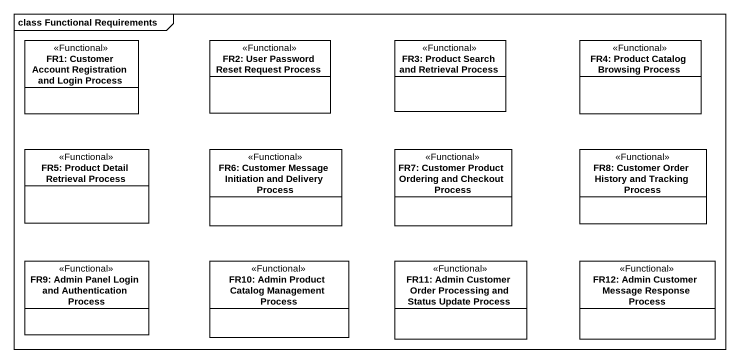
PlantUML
@startuml
mainframe class Functional Requirements
hide circle
hide empty members
class "FR1: Customer Account Registration and Login Process" as FR1_Customer_Account <<Functional>>
class "FR2: User Password Reset Request Process" as FR2_User_Password_Reset <<Functional>>
class "FR3: Product Search and Retrieval Process" as FR3_Product_Search_and <<Functional>>
class "FR4: Product Catalog Browsing Process" as FR4_Product_Catalog <<Functional>>
class "FR5: Product Detail Retrieval Process" as FR5_Product_Detail <<Functional>>
class "FR6: Customer Message Initiation and Delivery Process" as FR6_Customer_Message <<Functional>>
class "FR7: Customer Product Ordering and Checkout Process" as FR7_Customer_Product <<Functional>>
class "FR8: Customer Order History and Tracking Process" as FR8_Customer_Order_History <<Functional>>
class "FR9: Admin Panel Login and Authentication Process" as FR9_Admin_Panel_Login_and <<Functional>>
class "FR10: Admin Product Catalog Management Process" as FR10_Admin_Product_Catalog <<Functional>>
class "FR11: Admin Customer Order Processing and Status Update Process" as FR11_Admin_Customer_Order <<Functional>>
class "FR12: Admin Customer Message Response Process" as FR12_Admin_Customer_Message <<Functional>>
@enduml
